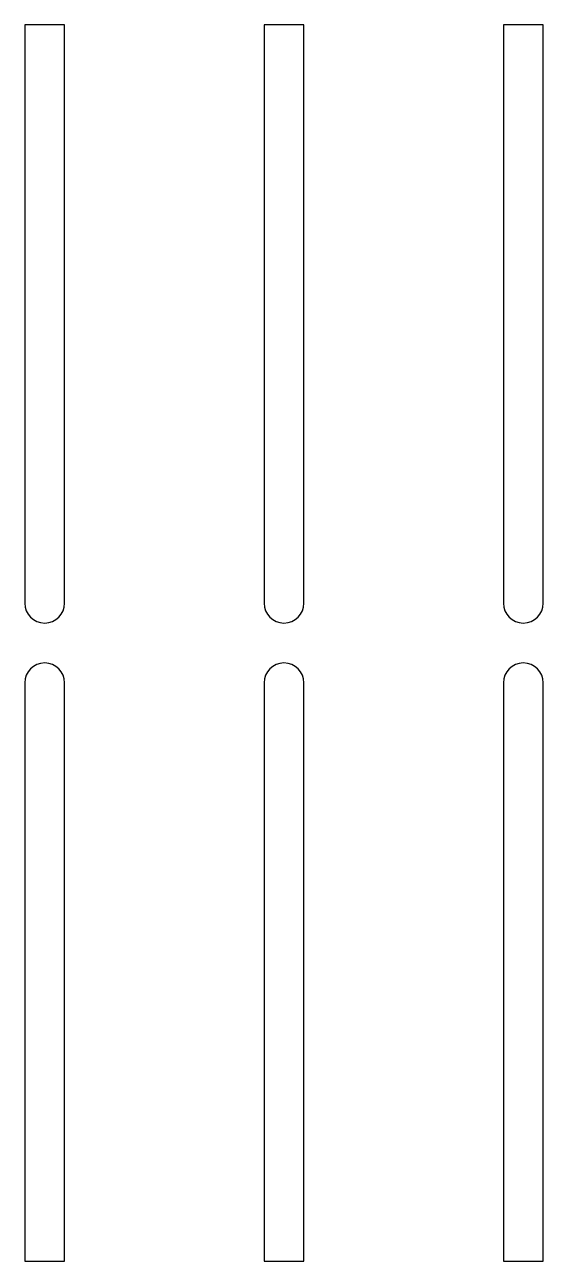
# Model space of a CAD drawing. Header units: metres. Extents: x 7 to 20, y -15.5 to 15.5.
import ezdxf

# ---------------------------------------------------------------- set-up
doc = ezdxf.new("R2010")
doc.units = ezdxf.units.M

msp = doc.modelspace()

# ---------------------------------------------------------------- linework, layer by layer
at = {"layer": 'PARAMETRIX'}
for p, q in [((8, 15.5), (7, 15.5)), ((7, 15.5), (7, 1)), ((8, 1), (8, 15.5)), ((14, 15.5), (13, 15.5)), ((13, 15.5), (13, 1)), ((14, 1), (14, 15.5)), ((20, 15.5), (19, 15.5)), ((19, 15.5), (19, 1)), ((20, 1), (20, 15.5)), ((7, -1), (7, -15.5)), ((8, -15.5), (8, -1)), ((13, -1), (13, -15.5)), ((14, -15.5), (14, -1)), ((19, -1), (19, -15.5)), ((20, -15.5), (20, -1)), ((7, -15.5), (8, -15.5)), ((13, -15.5), (14, -15.5)), ((19, -15.5), (20, -15.5))]:
    msp.add_line(p, q, dxfattribs=at)
for centre, start, end in [((7.5, 1), 180, 0), ((13.5, 1), 180, 0), ((19.5, 1), 180, 0), ((7.5, -1), 0, 180), ((13.5, -1), 0, 180), ((19.5, -1), 0, 180)]:
    msp.add_arc(centre, 0.5, start, end, dxfattribs=at)

doc.saveas('drawing.dxf')
